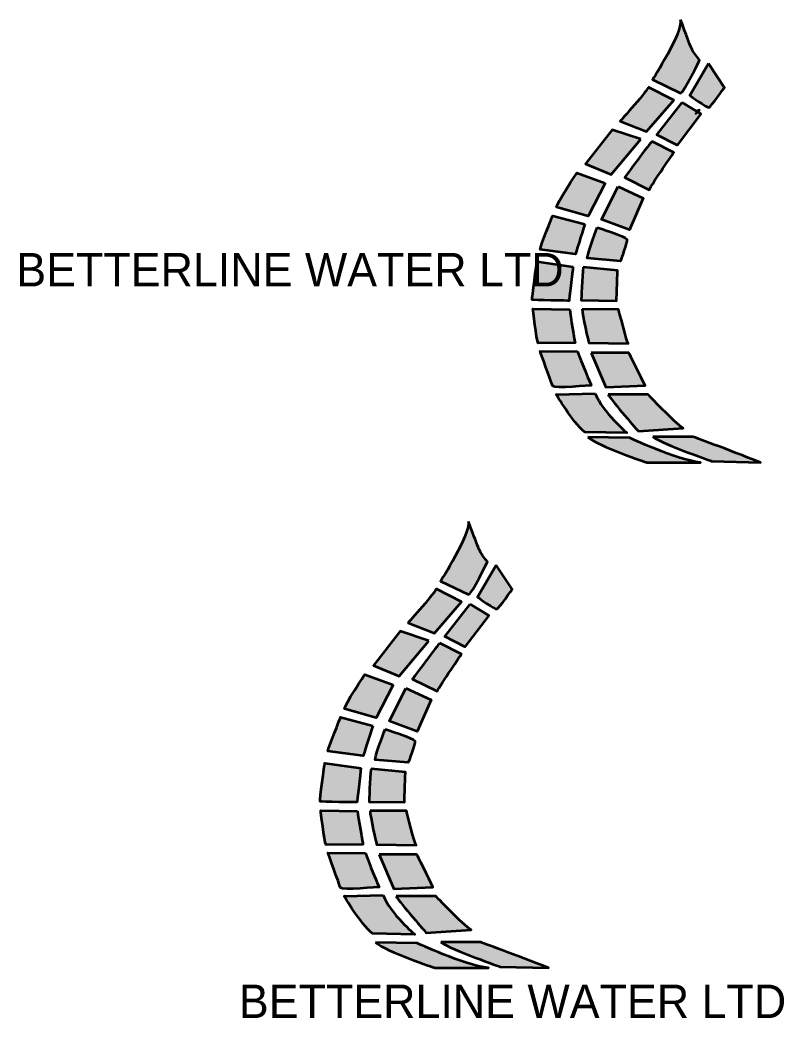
# Model space of a CAD drawing. Header units: inches. Extents: x 13 to 760, y -546 to -15.
# Drawn here: x 357 to 760, y -546 to -19 of the extents above; entities that cross this region are included whole.
import ezdxf

# ---------------------------------------------------------------- set-up
doc = ezdxf.new("R2010")
doc.units = ezdxf.units.IN
doc.header["$MEASUREMENT"] = 0
doc.layers.add('Layer 1', color=7, linetype='Continuous')

msp = doc.modelspace()

# ---------------------------------------------------------------- hatches: boundary and pattern name
at = {"layer": 'Layer 1', "true_color": 0x29abe2}
h = msp.add_hatch(color=142, dxfattribs=at)
h.dxf.hatch_style = 2
edge = h.paths.add_edge_path()
edge.add_spline(control_points=[(705.76, -18.69), (712.12, -35.64), (711.27, -34.18), (715.74, -39.9), (715.74, -39.9), (707.42, -57.28), (705.76, -57.28), (705.76, -57.28), (690.96, -50.21), (690.96, -50.21), (690.96, -50.21), (706.83, -25.51), (705.76, -18.69)], knot_values=[0, 0, 0, 0, 1, 1, 1, 2, 2, 2, 3, 3, 3, 4, 4, 4, 4], degree=3, periodic=1)
at = {"layer": 'Layer 1', "true_color": 0x0071bc}
h = msp.add_hatch(color=152, dxfattribs=at)
h.dxf.hatch_style = 2
edge = h.paths.add_edge_path()
edge.add_spline(control_points=[(720.4, -41.73), (720.4, -41.73), (728.89, -54.46), (728.89, -54.46), (728.89, -54.46), (721.82, -64.35), (720.82, -64.85), (719.82, -65.35), (710.59, -58.53), (710.59, -58.53), (710.59, -58.53), (720.4, -41.73), (720.4, -41.73)], knot_values=[0, 0, 0, 0, 1, 1, 1, 2, 2, 2, 3, 3, 3, 4, 4, 4, 4], degree=3, periodic=1)
h = msp.add_hatch(color=152, dxfattribs=at)
h.dxf.hatch_style = 2
edge = h.paths.add_edge_path()
edge.add_spline(control_points=[(688.63, -54.21), (688.63, -54.21), (702.1, -61.03), (702.1, -61.03), (702.1, -61.03), (687.79, -77.66), (687.79, -77.66), (687.79, -77.66), (673.82, -72.17), (673.82, -72.17), (673.82, -72.17), (689.13, -55.2), (688.63, -54.21)], knot_values=[0, 0, 0, 0, 1, 1, 1, 2, 2, 2, 3, 3, 3, 4, 4, 4, 4], degree=3, periodic=1)
at = {"layer": 'Layer 1', "true_color": 0x29abe2}
h = msp.add_hatch(color=142, dxfattribs=at)
h.dxf.hatch_style = 2
h.paths.add_polyline_path([(706.6, -62.36), (716.49, -68.35), (703.85, -84.82), (693.21, -79.41)])
at = {"layer": 'Layer 1', "true_color": 0x0071bc}
h = msp.add_hatch(color=152, dxfattribs=at)
h.dxf.hatch_style = 2
edge = h.paths.add_edge_path()
edge.add_spline(control_points=[(713.41, -68.33), (714.23, -67.92), (715.17, -66.93), (715.65, -66.27), (715.17, -66.53), (714.6, -66.84), (714.1, -67.11)], knot_values=[0, 0, 0, 0, 1, 1, 1, 2, 2, 2, 2], degree=3, periodic=0)
edge.add_line((714.1, -67.11), (713.41, -68.33))
at = {"layer": 'Layer 1', "true_color": 0x29abe2}
h = msp.add_hatch(color=142, dxfattribs=at)
h.dxf.hatch_style = 2
h.paths.add_polyline_path([(684.8, -81.65), (669.66, -76.66), (655.52, -94.63), (669.16, -100.29)])
at = {"layer": 'Layer 1', "true_color": 0x0071bc}
h = msp.add_hatch(color=152, dxfattribs=at)
h.dxf.hatch_style = 2
edge = h.paths.add_edge_path()
edge.add_spline(control_points=[(690.71, -82.9), (690.71, -82.9), (702.11, -88.72), (702.11, -88.72), (702.11, -88.72), (691.13, -104.69), (689.13, -108.35), (689.13, -108.35), (676.24, -101.87), (676.24, -101.87), (676.24, -101.87), (689.71, -83.4), (690.71, -82.9)], knot_values=[0, 0, 0, 0, 1, 1, 1, 2, 2, 2, 3, 3, 3, 4, 4, 4, 4], degree=3, periodic=1)
h = msp.add_hatch(color=152, dxfattribs=at)
h.dxf.hatch_style = 2
edge = h.paths.add_edge_path()
edge.add_spline(control_points=[(666, -104.94), (666, -104.94), (651.03, -99.45), (651.03, -99.45), (651.03, -99.45), (640.38, -115.42), (640.22, -117.59), (640.22, -117.59), (657.02, -122.41), (657.02, -122.41), (657.02, -122.41), (666, -104.94), (666, -104.94)], knot_values=[0, 0, 0, 0, 1, 1, 1, 2, 2, 2, 3, 3, 3, 4, 4, 4, 4], degree=3, periodic=1)
at = {"layer": 'Layer 1', "true_color": 0x29abe2}
h = msp.add_hatch(color=142, dxfattribs=at)
h.dxf.hatch_style = 2
h.paths.add_polyline_path([(672.74, -106.61), (685.97, -112.85), (678.73, -129.56), (664.01, -124.07)])
h = msp.add_hatch(color=142, dxfattribs=at)
h.dxf.hatch_style = 2
edge = h.paths.add_edge_path()
edge.add_spline(control_points=[(655.19, -126.57), (655.19, -126.57), (638.22, -122.08), (638.22, -122.08), (638.22, -122.08), (631.73, -138.05), (631.57, -139.88), (631.57, -139.88), (650.2, -142.37), (650.2, -142.37), (650.2, -142.37), (653.69, -131.39), (655.19, -126.57)], knot_values=[0, 0, 0, 0, 1, 1, 1, 2, 2, 2, 3, 3, 3, 4, 4, 4, 4], degree=3, periodic=1)
at = {"layer": 'Layer 1', "true_color": 0x0071bc}
h = msp.add_hatch(color=152, dxfattribs=at)
h.dxf.hatch_style = 2
edge = h.paths.add_edge_path()
edge.add_spline(control_points=[(661.76, -128.32), (661.76, -128.32), (657.27, -139.8), (656.44, -144.46), (656.44, -144.46), (673.99, -146.03), (673.99, -146.03), (673.99, -146.03), (677.85, -135.58), (677.4, -134.56), (676.73, -133.06), (661.76, -128.32), (661.76, -128.32)], knot_values=[0, 0, 0, 0, 1, 1, 1, 2, 2, 2, 3, 3, 3, 4, 4, 4, 4], degree=3, periodic=1)
h = msp.add_hatch(color=152, dxfattribs=at)
h.dxf.hatch_style = 2
edge = h.paths.add_edge_path()
edge.add_spline(control_points=[(648.87, -149.03), (648.87, -149.03), (629.9, -146.37), (629.9, -146.37), (629.9, -146.37), (627.08, -166.16), (627.41, -166.49), (627.74, -166.83), (646.87, -166.99), (646.87, -166.99), (646.87, -166.99), (648.79, -151.44), (648.87, -149.03)], knot_values=[0, 0, 0, 0, 1, 1, 1, 2, 2, 2, 3, 3, 3, 4, 4, 4, 4], degree=3, periodic=1)
at = {"layer": 'Layer 1', "true_color": 0x29abe2}
h = msp.add_hatch(color=142, dxfattribs=at)
h.dxf.hatch_style = 2
edge = h.paths.add_edge_path()
edge.add_spline(control_points=[(654.36, -149.36), (654.36, -149.36), (672.49, -151.02), (672.49, -151.02), (672.49, -151.02), (671.91, -164.83), (671.91, -166.99), (671.91, -166.99), (653.28, -166.74), (653.28, -166.74), (653.28, -166.74), (653.61, -153.93), (654.36, -149.36)], knot_values=[0, 0, 0, 0, 1, 1, 1, 2, 2, 2, 3, 3, 3, 4, 4, 4, 4], degree=3, periodic=1)
h = msp.add_hatch(color=142, dxfattribs=at)
h.dxf.hatch_style = 2
edge = h.paths.add_edge_path()
edge.add_spline(control_points=[(647.21, -171.65), (647.21, -171.65), (627.74, -171.32), (627.74, -171.32), (627.74, -171.32), (629.57, -187.62), (630.57, -189.45), (630.57, -189.45), (650.03, -189.28), (650.03, -189.28), (650.03, -189.28), (647.45, -174.56), (647.21, -171.65)], knot_values=[0, 0, 0, 0, 1, 1, 1, 2, 2, 2, 3, 3, 3, 4, 4, 4, 4], degree=3, periodic=1)
at = {"layer": 'Layer 1', "true_color": 0x0071bc}
h = msp.add_hatch(color=152, dxfattribs=at)
h.dxf.hatch_style = 2
edge = h.paths.add_edge_path()
edge.add_spline(control_points=[(653.78, -171.48), (653.78, -171.48), (672.99, -171.57), (672.99, -171.57), (672.99, -171.57), (677.65, -189.78), (678.06, -189.62), (678.06, -189.62), (657.27, -189.2), (657.27, -189.2), (657.27, -189.2), (653.69, -174.31), (653.78, -171.48)], knot_values=[0, 0, 0, 0, 1, 1, 1, 2, 2, 2, 3, 3, 3, 4, 4, 4, 4], degree=3, periodic=1)
h = msp.add_hatch(color=152, dxfattribs=at)
h.dxf.hatch_style = 2
edge = h.paths.add_edge_path()
edge.add_spline(control_points=[(651.36, -193.78), (651.36, -193.78), (631.57, -193.61), (631.57, -193.61), (631.57, -193.61), (637.47, -210.43), (638.22, -212.16), (638.8, -213.49), (658.52, -211.74), (658.52, -211.74), (658.52, -211.74), (652.78, -198.1), (651.36, -193.78)], knot_values=[0, 0, 0, 0, 1, 1, 1, 2, 2, 2, 3, 3, 3, 4, 4, 4, 4], degree=3, periodic=1)
at = {"layer": 'Layer 1', "true_color": 0x29abe2}
h = msp.add_hatch(color=142, dxfattribs=at)
h.dxf.hatch_style = 2
edge = h.paths.add_edge_path()
edge.add_spline(control_points=[(658.52, -194.5), (658.52, -194.5), (678.48, -194.5), (678.48, -194.5), (678.48, -194.5), (684.88, -207.4), (686.96, -211.81), (686.96, -211.81), (666.25, -212.64), (666.25, -212.64), (666.25, -212.64), (658.52, -194.5), (658.52, -194.5)], knot_values=[0, 0, 0, 0, 1, 1, 1, 2, 2, 2, 3, 3, 3, 4, 4, 4, 4], degree=3, periodic=1)
h = msp.add_hatch(color=142, dxfattribs=at)
h.dxf.hatch_style = 2
edge = h.paths.add_edge_path()
edge.add_spline(control_points=[(660.68, -216.07), (660.68, -216.07), (640.13, -216.48), (640.13, -216.48), (640.13, -216.48), (648.45, -230.87), (655.11, -236.36), (655.11, -236.36), (677.4, -236.78), (677.4, -236.78), (677.4, -236.78), (664.51, -225.88), (660.68, -216.07)], knot_values=[0, 0, 0, 0, 1, 1, 1, 2, 2, 2, 3, 3, 3, 4, 4, 4, 4], degree=3, periodic=1)
at = {"layer": 'Layer 1', "true_color": 0x0071bc}
h = msp.add_hatch(color=152, dxfattribs=at)
h.dxf.hatch_style = 2
edge = h.paths.add_edge_path()
edge.add_spline(control_points=[(667.5, -216.5), (667.5, -216.5), (688.46, -216.5), (688.46, -216.5), (688.46, -216.5), (702.85, -231.63), (707.09, -234.37), (707.09, -234.37), (683.47, -235.88), (683.47, -235.88), (683.47, -235.88), (669.75, -220.5), (667.5, -216.5)], knot_values=[0, 0, 0, 0, 1, 1, 1, 2, 2, 2, 3, 3, 3, 4, 4, 4, 4], degree=3, periodic=1)
h = msp.add_hatch(color=152, dxfattribs=at)
h.dxf.hatch_style = 2
edge = h.paths.add_edge_path()
edge.add_spline(control_points=[(656.69, -239.02), (656.69, -239.02), (678.65, -239.36), (678.65, -239.36), (678.65, -239.36), (703.1, -250.92), (716.24, -252.5), (716.24, -252.5), (687.88, -252.41), (687.88, -252.41), (687.88, -252.41), (662.43, -243.93), (656.69, -239.02)], knot_values=[0, 0, 0, 0, 1, 1, 1, 2, 2, 2, 3, 3, 3, 4, 4, 4, 4], degree=3, periodic=1)
at = {"layer": 'Layer 1', "true_color": 0x29abe2}
h = msp.add_hatch(color=142, dxfattribs=at)
h.dxf.hatch_style = 2
edge = h.paths.add_edge_path()
edge.add_spline(control_points=[(691.12, -238.94), (691.12, -238.94), (712.08, -238.86), (712.08, -238.86), (712.08, -238.86), (730.71, -245.59), (748.01, -252.5), (748.01, -252.5), (722.4, -251.83), (722.4, -251.83), (722.4, -251.83), (697.36, -243.1), (691.12, -238.94)], knot_values=[0, 0, 0, 0, 1, 1, 1, 2, 2, 2, 3, 3, 3, 4, 4, 4, 4], degree=3, periodic=1)
h = msp.add_hatch(color=142, dxfattribs=at)
h.dxf.hatch_style = 2
edge = h.paths.add_edge_path()
edge.add_spline(control_points=[(593.76, -283.69), (600.12, -300.64), (599.27, -299.18), (603.74, -304.9), (603.74, -304.9), (595.42, -322.28), (593.76, -322.28), (593.76, -322.28), (578.96, -315.21), (578.96, -315.21), (578.96, -315.21), (594.83, -290.51), (593.76, -283.69)], knot_values=[0, 0, 0, 0, 1, 1, 1, 2, 2, 2, 3, 3, 3, 4, 4, 4, 4], degree=3, periodic=1)
at = {"layer": 'Layer 1', "true_color": 0x0071bc}
h = msp.add_hatch(color=152, dxfattribs=at)
h.dxf.hatch_style = 2
edge = h.paths.add_edge_path()
edge.add_spline(control_points=[(608.4, -306.73), (608.4, -306.73), (616.89, -319.46), (616.89, -319.46), (616.89, -319.46), (609.82, -329.35), (608.82, -329.85), (607.82, -330.35), (598.59, -323.53), (598.59, -323.53), (598.59, -323.53), (608.4, -306.73), (608.4, -306.73)], knot_values=[0, 0, 0, 0, 1, 1, 1, 2, 2, 2, 3, 3, 3, 4, 4, 4, 4], degree=3, periodic=1)
h = msp.add_hatch(color=152, dxfattribs=at)
h.dxf.hatch_style = 2
edge = h.paths.add_edge_path()
edge.add_spline(control_points=[(576.63, -319.21), (576.63, -319.21), (590.1, -326.03), (590.1, -326.03), (590.1, -326.03), (575.79, -342.66), (575.79, -342.66), (575.79, -342.66), (561.82, -337.17), (561.82, -337.17), (561.82, -337.17), (577.13, -320.21), (576.63, -319.21)], knot_values=[0, 0, 0, 0, 1, 1, 1, 2, 2, 2, 3, 3, 3, 4, 4, 4, 4], degree=3, periodic=1)
at = {"layer": 'Layer 1', "true_color": 0x29abe2}
h = msp.add_hatch(color=142, dxfattribs=at)
h.dxf.hatch_style = 2
h.paths.add_polyline_path([(594.6, -327.36), (604.49, -333.35), (591.85, -349.82), (581.21, -344.41)])
h = msp.add_hatch(color=142, dxfattribs=at)
h.dxf.hatch_style = 2
h.paths.add_polyline_path([(572.8, -346.65), (557.66, -341.66), (543.52, -359.63), (557.16, -365.29)])
at = {"layer": 'Layer 1', "true_color": 0x0071bc}
h = msp.add_hatch(color=152, dxfattribs=at)
h.dxf.hatch_style = 2
edge = h.paths.add_edge_path()
edge.add_spline(control_points=[(578.71, -347.9), (578.71, -347.9), (590.11, -353.72), (590.11, -353.72), (590.11, -353.72), (579.13, -369.69), (577.13, -373.35), (577.13, -373.35), (564.24, -366.87), (564.24, -366.87), (564.24, -366.87), (577.71, -348.4), (578.71, -347.9)], knot_values=[0, 0, 0, 0, 1, 1, 1, 2, 2, 2, 3, 3, 3, 4, 4, 4, 4], degree=3, periodic=1)
h = msp.add_hatch(color=152, dxfattribs=at)
h.dxf.hatch_style = 2
edge = h.paths.add_edge_path()
edge.add_spline(control_points=[(554, -369.94), (554, -369.94), (539.03, -364.45), (539.03, -364.45), (539.03, -364.45), (528.38, -380.42), (528.22, -382.59), (528.22, -382.59), (545.02, -387.41), (545.02, -387.41), (545.02, -387.41), (554, -369.94), (554, -369.94)], knot_values=[0, 0, 0, 0, 1, 1, 1, 2, 2, 2, 3, 3, 3, 4, 4, 4, 4], degree=3, periodic=1)
at = {"layer": 'Layer 1', "true_color": 0x29abe2}
h = msp.add_hatch(color=142, dxfattribs=at)
h.dxf.hatch_style = 2
h.paths.add_polyline_path([(560.74, -371.61), (573.97, -377.85), (566.73, -394.56), (552.01, -389.07)])
h = msp.add_hatch(color=142, dxfattribs=at)
h.dxf.hatch_style = 2
edge = h.paths.add_edge_path()
edge.add_spline(control_points=[(543.19, -391.57), (543.19, -391.57), (526.22, -387.08), (526.22, -387.08), (526.22, -387.08), (519.73, -403.05), (519.57, -404.88), (519.57, -404.88), (538.2, -407.37), (538.2, -407.37), (538.2, -407.37), (541.69, -396.39), (543.19, -391.57)], knot_values=[0, 0, 0, 0, 1, 1, 1, 2, 2, 2, 3, 3, 3, 4, 4, 4, 4], degree=3, periodic=1)
at = {"layer": 'Layer 1', "true_color": 0x0071bc}
h = msp.add_hatch(color=152, dxfattribs=at)
h.dxf.hatch_style = 2
edge = h.paths.add_edge_path()
edge.add_spline(control_points=[(549.76, -393.32), (549.76, -393.32), (545.27, -404.8), (544.44, -409.46), (544.44, -409.46), (561.99, -411.03), (561.99, -411.03), (561.99, -411.03), (565.85, -400.58), (565.4, -399.56), (564.73, -398.06), (549.76, -393.32), (549.76, -393.32)], knot_values=[0, 0, 0, 0, 1, 1, 1, 2, 2, 2, 3, 3, 3, 4, 4, 4, 4], degree=3, periodic=1)
h = msp.add_hatch(color=152, dxfattribs=at)
h.dxf.hatch_style = 2
edge = h.paths.add_edge_path()
edge.add_spline(control_points=[(536.87, -414.03), (536.87, -414.03), (517.9, -411.37), (517.9, -411.37), (517.9, -411.37), (515.08, -431.16), (515.41, -431.49), (515.74, -431.83), (534.87, -431.99), (534.87, -431.99), (534.87, -431.99), (536.79, -416.44), (536.87, -414.03)], knot_values=[0, 0, 0, 0, 1, 1, 1, 2, 2, 2, 3, 3, 3, 4, 4, 4, 4], degree=3, periodic=1)
at = {"layer": 'Layer 1', "true_color": 0x29abe2}
h = msp.add_hatch(color=142, dxfattribs=at)
h.dxf.hatch_style = 2
edge = h.paths.add_edge_path()
edge.add_spline(control_points=[(542.36, -414.36), (542.36, -414.36), (560.49, -416.02), (560.49, -416.02), (560.49, -416.02), (559.91, -429.83), (559.91, -431.99), (559.91, -431.99), (541.28, -431.74), (541.28, -431.74), (541.28, -431.74), (541.61, -418.93), (542.36, -414.36)], knot_values=[0, 0, 0, 0, 1, 1, 1, 2, 2, 2, 3, 3, 3, 4, 4, 4, 4], degree=3, periodic=1)
h = msp.add_hatch(color=142, dxfattribs=at)
h.dxf.hatch_style = 2
edge = h.paths.add_edge_path()
edge.add_spline(control_points=[(535.21, -436.65), (535.21, -436.65), (515.74, -436.32), (515.74, -436.32), (515.74, -436.32), (517.57, -452.62), (518.57, -454.45), (518.57, -454.45), (538.03, -454.28), (538.03, -454.28), (538.03, -454.28), (535.45, -439.56), (535.21, -436.65)], knot_values=[0, 0, 0, 0, 1, 1, 1, 2, 2, 2, 3, 3, 3, 4, 4, 4, 4], degree=3, periodic=1)
at = {"layer": 'Layer 1', "true_color": 0x0071bc}
h = msp.add_hatch(color=152, dxfattribs=at)
h.dxf.hatch_style = 2
edge = h.paths.add_edge_path()
edge.add_spline(control_points=[(541.78, -436.48), (541.78, -436.48), (560.99, -436.57), (560.99, -436.57), (560.99, -436.57), (565.65, -454.78), (566.06, -454.62), (566.06, -454.62), (545.27, -454.2), (545.27, -454.2), (545.27, -454.2), (541.69, -439.31), (541.78, -436.48)], knot_values=[0, 0, 0, 0, 1, 1, 1, 2, 2, 2, 3, 3, 3, 4, 4, 4, 4], degree=3, periodic=1)
h = msp.add_hatch(color=152, dxfattribs=at)
h.dxf.hatch_style = 2
edge = h.paths.add_edge_path()
edge.add_spline(control_points=[(539.36, -458.78), (539.36, -458.78), (519.57, -458.61), (519.57, -458.61), (519.57, -458.61), (525.47, -475.43), (526.22, -477.16), (526.8, -478.49), (546.52, -476.74), (546.52, -476.74), (546.52, -476.74), (540.78, -463.1), (539.36, -458.78)], knot_values=[0, 0, 0, 0, 1, 1, 1, 2, 2, 2, 3, 3, 3, 4, 4, 4, 4], degree=3, periodic=1)
at = {"layer": 'Layer 1', "true_color": 0x29abe2}
h = msp.add_hatch(color=142, dxfattribs=at)
h.dxf.hatch_style = 2
edge = h.paths.add_edge_path()
edge.add_spline(control_points=[(546.52, -459.5), (546.52, -459.5), (566.48, -459.5), (566.48, -459.5), (566.48, -459.5), (572.88, -472.4), (574.96, -476.81), (574.96, -476.81), (554.25, -477.64), (554.25, -477.64), (554.25, -477.64), (546.52, -459.5), (546.52, -459.5)], knot_values=[0, 0, 0, 0, 1, 1, 1, 2, 2, 2, 3, 3, 3, 4, 4, 4, 4], degree=3, periodic=1)
h = msp.add_hatch(color=142, dxfattribs=at)
h.dxf.hatch_style = 2
edge = h.paths.add_edge_path()
edge.add_spline(control_points=[(548.68, -481.07), (548.68, -481.07), (528.13, -481.48), (528.13, -481.48), (528.13, -481.48), (536.45, -495.87), (543.11, -501.36), (543.11, -501.36), (565.4, -501.78), (565.4, -501.78), (565.4, -501.78), (552.51, -490.88), (548.68, -481.07)], knot_values=[0, 0, 0, 0, 1, 1, 1, 2, 2, 2, 3, 3, 3, 4, 4, 4, 4], degree=3, periodic=1)
at = {"layer": 'Layer 1', "true_color": 0x0071bc}
h = msp.add_hatch(color=152, dxfattribs=at)
h.dxf.hatch_style = 2
edge = h.paths.add_edge_path()
edge.add_spline(control_points=[(555.5, -481.5), (555.5, -481.5), (576.46, -481.5), (576.46, -481.5), (576.46, -481.5), (590.85, -496.63), (595.09, -499.37), (595.09, -499.37), (571.47, -500.88), (571.47, -500.88), (571.47, -500.88), (557.75, -485.5), (555.5, -481.5)], knot_values=[0, 0, 0, 0, 1, 1, 1, 2, 2, 2, 3, 3, 3, 4, 4, 4, 4], degree=3, periodic=1)
h = msp.add_hatch(color=152, dxfattribs=at)
h.dxf.hatch_style = 2
edge = h.paths.add_edge_path()
edge.add_spline(control_points=[(544.69, -506.02), (544.69, -506.02), (566.65, -506.36), (566.65, -506.36), (566.65, -506.36), (591.1, -517.92), (604.24, -519.5), (604.24, -519.5), (575.88, -519.41), (575.88, -519.41), (575.88, -519.41), (550.43, -510.93), (544.69, -506.02)], knot_values=[0, 0, 0, 0, 1, 1, 1, 2, 2, 2, 3, 3, 3, 4, 4, 4, 4], degree=3, periodic=1)
at = {"layer": 'Layer 1', "true_color": 0x29abe2}
h = msp.add_hatch(color=142, dxfattribs=at)
h.dxf.hatch_style = 2
edge = h.paths.add_edge_path()
edge.add_spline(control_points=[(579.12, -505.94), (579.12, -505.94), (600.08, -505.86), (600.08, -505.86), (600.08, -505.86), (618.71, -512.59), (636.01, -519.5), (636.01, -519.5), (610.4, -518.83), (610.4, -518.83), (610.4, -518.83), (585.36, -510.1), (579.12, -505.94)], knot_values=[0, 0, 0, 0, 1, 1, 1, 2, 2, 2, 3, 3, 3, 4, 4, 4, 4], degree=3, periodic=1)

# ---------------------------------------------------------------- linework, layer by layer
at = {"layer": 'Layer 1', "color": 7, "lineweight": 35, "true_color": 0xffffff}
for points in [[(706.6, -62.36), (716.49, -68.35), (703.85, -84.82), (693.21, -79.41), (706.6, -62.36)], [(684.8, -81.65), (669.66, -76.66), (655.52, -94.63), (669.16, -100.29), (684.8, -81.65)], [(672.74, -106.61), (685.97, -112.85), (678.73, -129.56), (664.01, -124.07), (672.74, -106.61)], [(594.6, -327.36), (604.49, -333.35), (591.85, -349.82), (581.21, -344.41), (594.6, -327.36)], [(572.8, -346.65), (557.66, -341.66), (543.52, -359.63), (557.16, -365.29), (572.8, -346.65)], [(560.74, -371.61), (573.97, -377.85), (566.73, -394.56), (552.01, -389.07), (560.74, -371.61)]]:
    msp.add_lwpolyline(points, dxfattribs=at)
for points in [[(705.76, -18.69), (712.12, -35.64), (711.27, -34.18), (715.74, -39.9), (715.74, -39.9), (707.42, -57.28), (705.76, -57.28), (705.76, -57.28), (690.96, -50.21), (690.96, -50.21), (690.96, -50.21), (706.83, -25.51), (705.76, -18.69)], [(720.4, -41.73), (720.4, -41.73), (728.89, -54.46), (728.89, -54.46), (728.89, -54.46), (721.82, -64.35), (720.82, -64.85), (719.82, -65.35), (710.59, -58.53), (710.59, -58.53), (710.59, -58.53), (720.4, -41.73), (720.4, -41.73)], [(688.63, -54.21), (688.63, -54.21), (702.1, -61.03), (702.1, -61.03), (702.1, -61.03), (687.79, -77.66), (687.79, -77.66), (687.79, -77.66), (673.82, -72.17), (673.82, -72.17), (673.82, -72.17), (689.13, -55.2), (688.63, -54.21)], [(690.71, -82.9), (690.71, -82.9), (702.11, -88.72), (702.11, -88.72), (702.11, -88.72), (691.13, -104.69), (689.13, -108.35), (689.13, -108.35), (676.24, -101.87), (676.24, -101.87), (676.24, -101.87), (689.71, -83.4), (690.71, -82.9)], [(666, -104.94), (666, -104.94), (651.03, -99.45), (651.03, -99.45), (651.03, -99.45), (640.38, -115.42), (640.22, -117.59), (640.22, -117.59), (657.02, -122.41), (657.02, -122.41), (657.02, -122.41), (666, -104.94), (666, -104.94)], [(655.19, -126.57), (655.19, -126.57), (638.22, -122.08), (638.22, -122.08), (638.22, -122.08), (631.73, -138.05), (631.57, -139.88), (631.57, -139.88), (650.2, -142.37), (650.2, -142.37), (650.2, -142.37), (653.69, -131.39), (655.19, -126.57)], [(661.76, -128.32), (661.76, -128.32), (657.27, -139.8), (656.44, -144.46), (656.44, -144.46), (673.99, -146.03), (673.99, -146.03), (673.99, -146.03), (677.85, -135.58), (677.4, -134.56), (676.73, -133.06), (661.76, -128.32), (661.76, -128.32)], [(648.87, -149.03), (648.87, -149.03), (629.9, -146.37), (629.9, -146.37), (629.9, -146.37), (627.08, -166.16), (627.41, -166.49), (627.74, -166.83), (646.87, -166.99), (646.87, -166.99), (646.87, -166.99), (648.79, -151.44), (648.87, -149.03)], [(654.36, -149.36), (654.36, -149.36), (672.49, -151.02), (672.49, -151.02), (672.49, -151.02), (671.91, -164.83), (671.91, -166.99), (671.91, -166.99), (653.28, -166.74), (653.28, -166.74), (653.28, -166.74), (653.61, -153.93), (654.36, -149.36)], [(647.21, -171.65), (647.21, -171.65), (627.74, -171.32), (627.74, -171.32), (627.74, -171.32), (629.57, -187.62), (630.57, -189.45), (630.57, -189.45), (650.03, -189.28), (650.03, -189.28), (650.03, -189.28), (647.45, -174.56), (647.21, -171.65)], [(653.78, -171.48), (653.78, -171.48), (672.99, -171.57), (672.99, -171.57), (672.99, -171.57), (677.65, -189.78), (678.06, -189.62), (678.06, -189.62), (657.27, -189.2), (657.27, -189.2), (657.27, -189.2), (653.69, -174.31), (653.78, -171.48)], [(651.36, -193.78), (651.36, -193.78), (631.57, -193.61), (631.57, -193.61), (631.57, -193.61), (637.47, -210.43), (638.22, -212.16), (638.8, -213.49), (658.52, -211.74), (658.52, -211.74), (658.52, -211.74), (652.78, -198.1), (651.36, -193.78)], [(658.52, -194.5), (658.52, -194.5), (678.48, -194.5), (678.48, -194.5), (678.48, -194.5), (684.88, -207.4), (686.96, -211.81), (686.96, -211.81), (666.25, -212.64), (666.25, -212.64), (666.25, -212.64), (658.52, -194.5), (658.52, -194.5)], [(660.68, -216.07), (660.68, -216.07), (640.13, -216.48), (640.13, -216.48), (640.13, -216.48), (648.45, -230.87), (655.11, -236.36), (655.11, -236.36), (677.4, -236.78), (677.4, -236.78), (677.4, -236.78), (664.51, -225.88), (660.68, -216.07)], [(667.5, -216.5), (667.5, -216.5), (688.46, -216.5), (688.46, -216.5), (688.46, -216.5), (702.85, -231.63), (707.09, -234.37), (707.09, -234.37), (683.47, -235.88), (683.47, -235.88), (683.47, -235.88), (669.75, -220.5), (667.5, -216.5)], [(656.69, -239.02), (656.69, -239.02), (678.65, -239.36), (678.65, -239.36), (678.65, -239.36), (703.1, -250.92), (716.24, -252.5), (716.24, -252.5), (687.88, -252.41), (687.88, -252.41), (687.88, -252.41), (662.43, -243.93), (656.69, -239.02)], [(691.12, -238.94), (691.12, -238.94), (712.08, -238.86), (712.08, -238.86), (712.08, -238.86), (730.71, -245.59), (748.01, -252.5), (748.01, -252.5), (722.4, -251.83), (722.4, -251.83), (722.4, -251.83), (697.36, -243.1), (691.12, -238.94)], [(593.76, -283.69), (600.12, -300.64), (599.27, -299.18), (603.74, -304.9), (603.74, -304.9), (595.42, -322.28), (593.76, -322.28), (593.76, -322.28), (578.96, -315.21), (578.96, -315.21), (578.96, -315.21), (594.83, -290.51), (593.76, -283.69)], [(608.4, -306.73), (608.4, -306.73), (616.89, -319.46), (616.89, -319.46), (616.89, -319.46), (609.82, -329.35), (608.82, -329.85), (607.82, -330.35), (598.59, -323.53), (598.59, -323.53), (598.59, -323.53), (608.4, -306.73), (608.4, -306.73)], [(576.63, -319.21), (576.63, -319.21), (590.1, -326.03), (590.1, -326.03), (590.1, -326.03), (575.79, -342.66), (575.79, -342.66), (575.79, -342.66), (561.82, -337.17), (561.82, -337.17), (561.82, -337.17), (577.13, -320.21), (576.63, -319.21)], [(578.71, -347.9), (578.71, -347.9), (590.11, -353.72), (590.11, -353.72), (590.11, -353.72), (579.13, -369.69), (577.13, -373.35), (577.13, -373.35), (564.24, -366.87), (564.24, -366.87), (564.24, -366.87), (577.71, -348.4), (578.71, -347.9)], [(554, -369.94), (554, -369.94), (539.03, -364.45), (539.03, -364.45), (539.03, -364.45), (528.38, -380.42), (528.22, -382.59), (528.22, -382.59), (545.02, -387.41), (545.02, -387.41), (545.02, -387.41), (554, -369.94), (554, -369.94)], [(543.19, -391.57), (543.19, -391.57), (526.22, -387.08), (526.22, -387.08), (526.22, -387.08), (519.73, -403.05), (519.57, -404.88), (519.57, -404.88), (538.2, -407.37), (538.2, -407.37), (538.2, -407.37), (541.69, -396.39), (543.19, -391.57)], [(549.76, -393.32), (549.76, -393.32), (545.27, -404.8), (544.44, -409.46), (544.44, -409.46), (561.99, -411.03), (561.99, -411.03), (561.99, -411.03), (565.85, -400.58), (565.4, -399.56), (564.73, -398.06), (549.76, -393.32), (549.76, -393.32)], [(536.87, -414.03), (536.87, -414.03), (517.9, -411.37), (517.9, -411.37), (517.9, -411.37), (515.08, -431.16), (515.41, -431.49), (515.74, -431.83), (534.87, -431.99), (534.87, -431.99), (534.87, -431.99), (536.79, -416.44), (536.87, -414.03)], [(542.36, -414.36), (542.36, -414.36), (560.49, -416.02), (560.49, -416.02), (560.49, -416.02), (559.91, -429.83), (559.91, -431.99), (559.91, -431.99), (541.28, -431.74), (541.28, -431.74), (541.28, -431.74), (541.61, -418.93), (542.36, -414.36)], [(535.21, -436.65), (535.21, -436.65), (515.74, -436.32), (515.74, -436.32), (515.74, -436.32), (517.57, -452.62), (518.57, -454.45), (518.57, -454.45), (538.03, -454.28), (538.03, -454.28), (538.03, -454.28), (535.45, -439.56), (535.21, -436.65)], [(541.78, -436.48), (541.78, -436.48), (560.99, -436.57), (560.99, -436.57), (560.99, -436.57), (565.65, -454.78), (566.06, -454.62), (566.06, -454.62), (545.27, -454.2), (545.27, -454.2), (545.27, -454.2), (541.69, -439.31), (541.78, -436.48)], [(539.36, -458.78), (539.36, -458.78), (519.57, -458.61), (519.57, -458.61), (519.57, -458.61), (525.47, -475.43), (526.22, -477.16), (526.8, -478.49), (546.52, -476.74), (546.52, -476.74), (546.52, -476.74), (540.78, -463.1), (539.36, -458.78)], [(546.52, -459.5), (546.52, -459.5), (566.48, -459.5), (566.48, -459.5), (566.48, -459.5), (572.88, -472.4), (574.96, -476.81), (574.96, -476.81), (554.25, -477.64), (554.25, -477.64), (554.25, -477.64), (546.52, -459.5), (546.52, -459.5)], [(548.68, -481.07), (548.68, -481.07), (528.13, -481.48), (528.13, -481.48), (528.13, -481.48), (536.45, -495.87), (543.11, -501.36), (543.11, -501.36), (565.4, -501.78), (565.4, -501.78), (565.4, -501.78), (552.51, -490.88), (548.68, -481.07)], [(555.5, -481.5), (555.5, -481.5), (576.46, -481.5), (576.46, -481.5), (576.46, -481.5), (590.85, -496.63), (595.09, -499.37), (595.09, -499.37), (571.47, -500.88), (571.47, -500.88), (571.47, -500.88), (557.75, -485.5), (555.5, -481.5)], [(544.69, -506.02), (544.69, -506.02), (566.65, -506.36), (566.65, -506.36), (566.65, -506.36), (591.1, -517.92), (604.24, -519.5), (604.24, -519.5), (575.88, -519.41), (575.88, -519.41), (575.88, -519.41), (550.43, -510.93), (544.69, -506.02)], [(579.12, -505.94), (579.12, -505.94), (600.08, -505.86), (600.08, -505.86), (600.08, -505.86), (618.71, -512.59), (636.01, -519.5), (636.01, -519.5), (610.4, -518.83), (610.4, -518.83), (610.4, -518.83), (585.36, -510.1), (579.12, -505.94)]]:
    msp.add_open_spline(points, degree=3, knots=[0, 0, 0, 0, 1, 1, 1, 2, 2, 2, 3, 3, 3, 4, 4, 4, 4], dxfattribs=at)
at = {"layer": 'Layer 1', "color": 7, "lineweight": 35, "true_color": 0xf2f2f2}
msp.add_open_spline([(713.41, -68.33), (714.23, -67.92), (715.17, -66.93), (715.65, -66.27), (715.17, -66.53), (714.6, -66.84), (714.1, -67.11)], degree=3, knots=[0, 0, 0, 0, 1, 1, 1, 2, 2, 2, 2], dxfattribs=at)

# ---------------------------------------------------------------- texts
at = {"layer": 'Layer 1', "color": 5, "true_color": 0x0000ff, "char_height": 17.68, "attachment_point": 7}
for insert in [(355, -159.46), (472.5, -545.95)]:
    msp.add_mtext('\\fMyriad Pro|b0|i0|c0|p34;\\W1;BETTERLINE WATER LTD', dxfattribs=dict(at, insert=insert))

doc.saveas('drawing.dxf')
